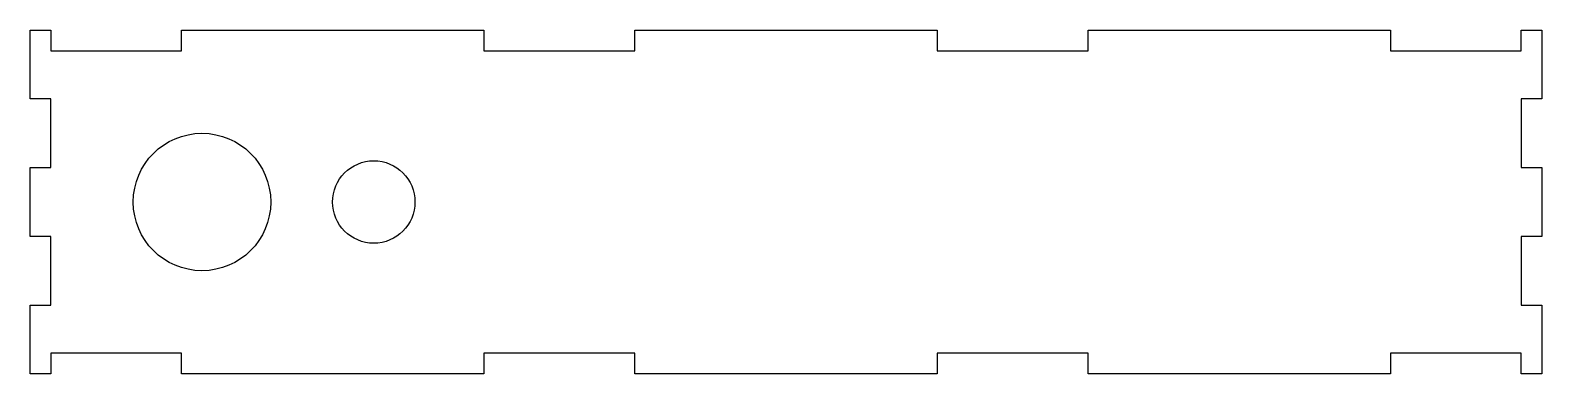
# Model space of a CAD drawing. Header units: millimetres. Extents: x 0 to 220, y -50 to 0.
import ezdxf

# ---------------------------------------------------------------- set-up
doc = ezdxf.new("R2010")
doc.units = ezdxf.units.MM
doc.layers.get('0').update_dxf_attribs({"linetype": 'CONTINUOUS'})

msp = doc.modelspace()

# ---------------------------------------------------------------- linework, layer by layer
msp.add_lwpolyline([(198, -50), (154, -50), (154, -47), (132, -47), (132, -50), (88, -50), (88, -47), (66, -47), (66, -50), (22, -50), (22, -47), (3, -47), (3, -50), (0, -50), (0, -40), (3, -40), (3, -30), (0, -30), (0, -20), (3, -20), (3, -10), (0, -10), (0, 0), (3, 0), (3, -3), (22, -3), (22, 0), (66, 0), (66, -3), (88, -3), (88, 0), (132, 0), (132, -3), (154, -3), (154, 0), (198, 0), (198, -3), (217, -3), (217, 0), (220, 0), (220, -10), (217, -10), (217, -20), (220, -20), (220, -30), (217, -30), (217, -40), (220, -40), (220, -50), (217, -50), (217, -47), (198, -47)], close=True)
for centre, radius in [((25, -25), 10), ((50, -25), 6)]:
    msp.add_circle(centre, radius)

doc.saveas('drawing.dxf')
